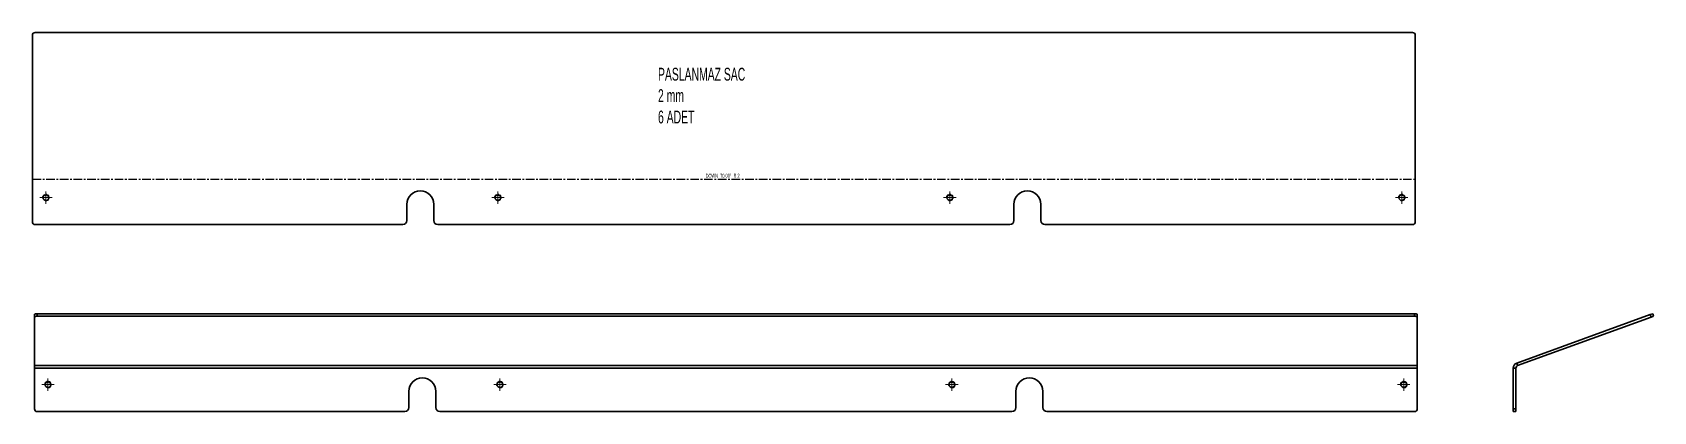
# Model space of a CAD drawing. Header units: millimetres. Extents: x -415 to 787, y -92 to 189.
import ezdxf

# ---------------------------------------------------------------- set-up
doc = ezdxf.new("R2010")
doc.units = ezdxf.units.MM
doc.linetypes.add('CENTER', pattern=[10.16, 6.35, -1.27, 1.27, -1.27])
doc.linetypes.add('HIDDEN', pattern=[1.905, 1.27, -0.635])
doc.styles.add('SLDTEXTSTYLE0', font='TXT', dxfattribs={"width": 0.605})
doc.styles.add('SLDTEXTSTYLE1', font='TXT', dxfattribs={"width": 0.574118})

# ---------------------------------------------------------------- blocks, each defined once
blk = doc.blocks.new('SW_CENTERMARKSYMBOL_0')
at = {"color": 0, "linetype": 'Continuous', "lineweight": 18}
for p, q in [((-2.5, 0), (-4.6, 0)), ((0, 0), (-2.5, 0)), ((0, 2.5), (0, 4.6)), ((0, 0), (0, 2.5)), ((0, 0), (0, -2.5)), ((0, 0), (2.5, 0)), ((2.5, 0), (4.6, 0)), ((0, -2.5), (0, -4.6))]:
    blk.add_line(p, q, dxfattribs=at)
blk = doc.blocks.new('SW_CENTERMARKSYMBOL_1')
at = {"color": 0, "linetype": 'Continuous', "lineweight": 18}
for p, q in [((-2.5, 0), (-4.6, 0)), ((0, 0), (-2.5, 0)), ((0, 2.5), (0, 4.6)), ((0, 0), (0, 2.5)), ((0, 0), (0, -2.5)), ((0, 0), (2.5, 0)), ((2.5, 0), (4.6, 0)), ((0, -2.5), (0, -4.6))]:
    blk.add_line(p, q, dxfattribs=at)
blk = doc.blocks.new('SW_CENTERMARKSYMBOL_2')
at = {"color": 0, "linetype": 'Continuous', "lineweight": 18}
for p, q in [((-2.5, 0), (-4.6, 0)), ((0, 0), (-2.5, 0)), ((0, 2.5), (0, 4.6)), ((0, 0), (0, 2.5)), ((0, 0), (0, -2.5)), ((0, 0), (2.5, 0)), ((2.5, 0), (4.6, 0)), ((0, -2.5), (0, -4.6))]:
    blk.add_line(p, q, dxfattribs=at)
blk = doc.blocks.new('SW_CENTERMARKSYMBOL_3')
at = {"color": 0, "linetype": 'Continuous', "lineweight": 18}
for p, q in [((-2.5, 0), (-4.6, 0)), ((0, 0), (-2.5, 0)), ((0, 2.5), (0, 4.6)), ((0, 0), (0, 2.5)), ((0, 0), (0, -2.5)), ((0, 0), (2.5, 0)), ((2.5, 0), (4.6, 0)), ((0, -2.5), (0, -4.6))]:
    blk.add_line(p, q, dxfattribs=at)
blk = doc.blocks.new('SW_CENTERMARKSYMBOL_4')
at = {"color": 0, "linetype": 'Continuous', "lineweight": 18}
for p, q in [((-2.5, 0), (-4.6, 0)), ((0, 0), (-2.5, 0)), ((0, 2.5), (0, 4.6)), ((0, 0), (0, 2.5)), ((0, 0), (0, -2.5)), ((0, 0), (2.5, 0)), ((2.5, 0), (4.6, 0)), ((0, -2.5), (0, -4.6))]:
    blk.add_line(p, q, dxfattribs=at)
blk = doc.blocks.new('SW_CENTERMARKSYMBOL_5')
at = {"color": 0, "linetype": 'Continuous', "lineweight": 18}
for p, q in [((-2.5, 0), (-4.6, 0)), ((0, 0), (-2.5, 0)), ((0, 2.5), (0, 4.6)), ((0, 0), (0, 2.5)), ((0, 0), (0, -2.5)), ((0, 0), (2.5, 0)), ((2.5, 0), (4.6, 0)), ((0, -2.5), (0, -4.6))]:
    blk.add_line(p, q, dxfattribs=at)
blk = doc.blocks.new('SW_CENTERMARKSYMBOL_6')
at = {"color": 0, "linetype": 'Continuous', "lineweight": 18}
for p, q in [((-2.5, 0), (-4.6, 0)), ((0, 0), (-2.5, 0)), ((0, 2.5), (0, 4.6)), ((0, 0), (0, 2.5)), ((0, 0), (0, -2.5)), ((0, 0), (2.5, 0)), ((2.5, 0), (4.6, 0)), ((0, -2.5), (0, -4.6))]:
    blk.add_line(p, q, dxfattribs=at)
blk = doc.blocks.new('SW_CENTERMARKSYMBOL_7')
at = {"color": 0, "linetype": 'Continuous', "lineweight": 18}
for p, q in [((-2.5, 0), (-4.6, 0)), ((0, 0), (-2.5, 0)), ((0, 2.5), (0, 4.6)), ((0, 0), (0, 2.5)), ((0, 0), (0, -2.5)), ((0, 0), (2.5, 0)), ((2.5, 0), (4.6, 0)), ((0, -2.5), (0, -4.6))]:
    blk.add_line(p, q, dxfattribs=at)

msp = doc.modelspace()

# ---------------------------------------------------------------- linework, layer by layer
at = {"color": 7, "linetype": 'Continuous', "lineweight": 35}
for p, q in [((-415, 186.8), (-415, 48.3)), ((608, 188.8), (-413, 188.8)), ((610, 48.3), (610, 186.8)), ((-137.5, 61.3), (-137.5, 49.3)), ((-117.5, 49.3), (-117.5, 61.3)), ((312.5, 61.3), (312.5, 49.3)), ((332.5, 49.3), (332.5, 61.3)), ((-140.5, 46.3), (-413, 46.3)), ((309.5, 46.3), (-114.5, 46.3)), ((608, 46.3), (335.5, 46.3)), ((-413.5, -22.4), (-413.5, -20.5)), ((-413.5, -58.3), (-413.5, -22.4)), ((-411.5, -19.8), (-411.5, -21.7)), ((-411.5, -19.8), (609.5, -19.8)), ((-411.5, -21.7), (609.5, -21.7)), ((609.5, -21.7), (609.5, -19.8)), ((611.5, -20.5), (611.5, -22.4)), ((611.5, -22.4), (611.5, -58.3)), ((685.3, -56.5), (784.1, -20.5)), ((685.9, -58.3), (784.8, -22.4)), ((784.1, -20.5), (786, -19.8)), ((784.8, -22.4), (784.1, -20.5)), ((786.7, -21.7), (784.8, -22.4)), ((786, -19.8), (786.7, -21.7)), ((611.5, -58.3), (-413.5, -58.3)), ((-413.5, -58.3), (-413.5, -60.2)), ((611.5, -60.2), (611.5, -58.3)), ((685.9, -58.3), (685.3, -56.5)), ((-413.5, -60.2), (611.5, -60.2)), ((-413.5, -60.2), (-413.5, -90.4)), ((611.5, -90.4), (611.5, -60.2)), ((684.6, -60.2), (682.6, -60.2)), ((682.6, -60.2), (682.6, -90.4)), ((684.6, -60.2), (684.6, -90.4)), ((-136, -89.4), (-136, -77.4)), ((-116, -77.4), (-116, -89.4)), ((314, -89.4), (314, -77.4)), ((334, -77.4), (334, -89.4)), ((-411.5, -92.4), (-139, -92.4)), ((-113, -92.4), (311, -92.4)), ((337, -92.4), (609.5, -92.4)), ((682.6, -90.4), (684.6, -90.4)), ((682.6, -92.4), (682.6, -90.4)), ((684.6, -92.4), (682.6, -92.4)), ((684.6, -90.4), (684.6, -92.4))]:
    msp.add_line(p, q, dxfattribs=at)
at = {"color": 7, "linetype": 'CENTER'}
msp.add_line((-415, 80.1), (610, 80.1), dxfattribs=at)
at = {"color": 7, "linetype": 'Continuous', "lineweight": 35, "flags": 128}
for points in [[(-413.5, -20.5), (-413.5, -20.3), (-413.3, -20.2), (-413.2, -20.1), (-412.9, -20), (-412.6, -19.9), (-412.3, -19.8), (-411.9, -19.8), (-411.5, -19.8)], [(-411.5, -21.7), (-411.9, -21.7), (-412.3, -21.7), (-412.6, -21.8), (-412.9, -21.9), (-413.2, -22), (-413.3, -22.1), (-413.5, -22.2), (-413.5, -22.4)], [(609.5, -19.8), (609.9, -19.8), (610.3, -19.8), (610.6, -19.9), (610.9, -20), (611.2, -20.1), (611.3, -20.2), (611.5, -20.3), (611.5, -20.5)], [(611.5, -22.4), (611.5, -22.2), (611.3, -22.1), (611.2, -22), (610.9, -21.9), (610.6, -21.8), (610.3, -21.7), (609.9, -21.7), (609.5, -21.7)]]:
    msp.add_lwpolyline(points, dxfattribs=at)
at = {"color": 7, "linetype": 'Continuous', "lineweight": 35}
for centre in [(-405, 66.3), (-70, 66.3), (265, 66.3), (600, 66.3), (-403.5, -72.4), (-68.5, -72.4), (266.5, -72.4), (601.5, -72.4)]:
    msp.add_circle(centre, 2.1, dxfattribs=at)
for centre, radius, start, end in [((-413, 186.8), 2, 90, 180), ((608, 186.8), 2, 0, 90), ((-127.5, 61.3), 10, 0, 180), ((322.5, 61.3), 10, 0, 180), ((-413, 48.3), 2, 180, 270), ((-140.5, 49.3), 3, 270, 0), ((-114.5, 49.3), 3, 180, 270), ((309.5, 49.3), 3, 270, 0), ((335.5, 49.3), 3, 180, 270), ((608, 48.3), 2, 270, 0), ((686.6, -60.2), 4, 110, 180), ((686.6, -60.2), 2, 110, 180), ((-126, -77.4), 10, 0, 180), ((324, -77.4), 10, 0, 180), ((-411.5, -90.4), 2, 180, 270), ((-139, -89.4), 3, 270, 0), ((-113, -89.4), 3, 180, 270), ((311, -89.4), 3, 270, 0), ((337, -89.4), 3, 180, 270), ((609.5, -90.4), 2, 270, 0)]:
    msp.add_arc(centre, radius, start, end, dxfattribs=at)
at = {"color": 7, "linetype": 'HIDDEN', "lineweight": 18}
for centre in [(-405, 66.3), (-70, 66.3), (265, 66.3), (600, 66.3)]:
    msp.add_arc(centre, 2.5, 255, 195, dxfattribs=at)
at = {"color": 7, "linetype": 'Continuous', "lineweight": 18}
for centre in [(-403.5, -72.4), (-68.5, -72.4), (266.5, -72.4), (601.5, -72.4)]:
    msp.add_arc(centre, 2.5, 255, 195, dxfattribs=at)

# ---------------------------------------------------------------- block references
for name, p in [('SW_CENTERMARKSYMBOL_5', (-405, 66.3)), ('SW_CENTERMARKSYMBOL_4', (-70, 66.3)), ('SW_CENTERMARKSYMBOL_7', (265, 66.3)), ('SW_CENTERMARKSYMBOL_6', (600, 66.3)), ('SW_CENTERMARKSYMBOL_2', (-403.5, -72.4)), ('SW_CENTERMARKSYMBOL_3', (-68.5, -72.4)), ('SW_CENTERMARKSYMBOL_0', (266.5, -72.4)), ('SW_CENTERMARKSYMBOL_1', (601.5, -72.4))]:
    msp.add_blockref(name, p, dxfattribs=at)

# ---------------------------------------------------------------- texts
at = {"color": 7, "linetype": 'Continuous', "lineweight": 0, "insert": (48.7, 162.6), "char_height": 9.525, "attachment_point": 1, "style": 'SLDTEXTSTYLE0'}
msp.add_mtext('PASLANMAZ SAC^J2 mm^J6 ADET', dxfattribs=at)
at = {"color": 7, "linetype": 'Continuous', "lineweight": 18, "insert": (96.6, 84), "char_height": 3, "attachment_point": 2, "style": 'SLDTEXTSTYLE1'}
msp.add_mtext('DOWN  70.00°  R 2', dxfattribs=at)

doc.saveas('drawing.dxf')
